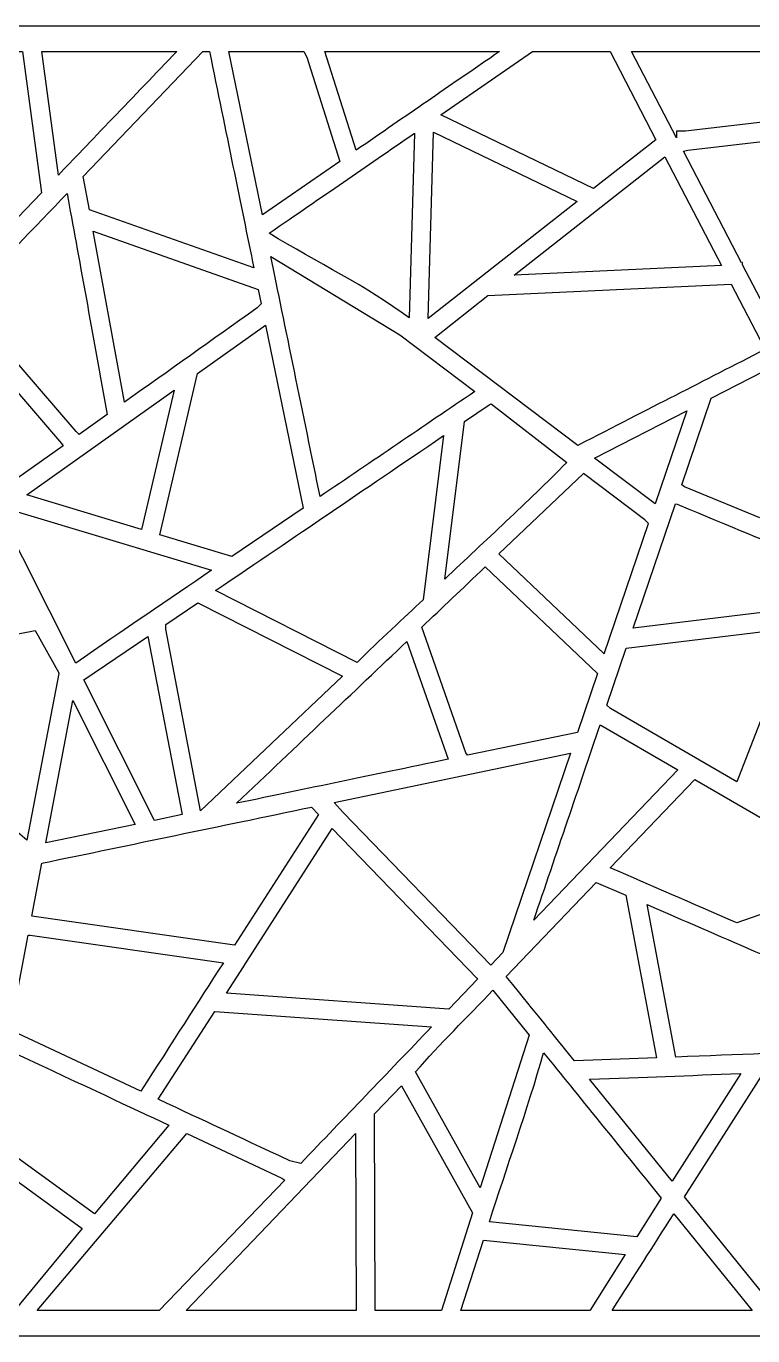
# Model space of a CAD drawing. Header units: centimetres. Extents: x -9.6 to 8.7, y -5.9 to 12.7.
# Drawn here: x -1.49 to 3.49, y 3.77 to 12.73 of the extents above; entities that cross this region are included whole.
import ezdxf

# ---------------------------------------------------------------- set-up
doc = ezdxf.new("R2010")
doc.units = ezdxf.units.CM
doc.header["$MEASUREMENT"] = 0
doc.layers.add('layer 1', color=7, linetype='Continuous')

msp = doc.modelspace()

# ---------------------------------------------------------------- linework, layer by layer
at = {"layer": 'layer 1', "color": 17}
for points, knots in [([(-9.64573, 3.76712), (-9.64573, 3.76712), (-9.64573, 12.73459), (-9.64573, 12.73459), (-9.64573, 12.73459), (-3.60843, 12.73459), (2.40099, 12.73459), (8.70075, 12.73459), (8.70075, 12.73459), (8.70075, 9.67505), (8.70075, 6.87624), (8.70075, 3.76712), (8.70075, 3.76712), (2.65615, 3.76712), (-3.45076, 3.76712), (-9.64573, 3.76712)], [0, 0, 0, 0, 0.2, 0.2, 0.2, 0.2, 0.4, 0.4, 0.4, 0.4, 0.6, 0.6, 0.6, 0.6, 1, 1, 1, 1]), ([(-2.49974, 12.56131), (-2.06961, 12.04846), (-1.94851, 11.90407), (-1.54654, 11.4248), (-1.54654, 11.4248), (-1.54654, 11.4248), (-1.38392, 11.59456), (-1.38392, 11.59456), (-1.38392, 11.59456), (-1.38392, 11.59456), (-1.51366, 12.56131), (-1.51366, 12.56131), (-1.51366, 12.56131), (-1.51366, 12.56131), (-2.49974, 12.56131), (-2.49974, 12.56131)], [0, 0, 0, 0, 0.2, 0.2, 0.2, 0.2, 0.4, 0.4, 0.4, 0.4, 0.6, 0.6, 0.6, 0.6, 1, 1, 1, 1]), ([(-1.38149, 12.56131), (-1.38149, 12.56131), (-1.26831, 11.71526), (-1.26831, 11.71526), (-1.26831, 11.71526), (-1.07637, 11.91564), (-0.74235, 12.26434), (-0.45789, 12.56131), (-0.45789, 12.56131), (-0.45789, 12.56131), (-1.38149, 12.56131), (-1.38149, 12.56131)], [0, 0, 0, 0, 0.25, 0.25, 0.25, 0.25, 0.5, 0.5, 0.5, 0.5, 1, 1, 1, 1]), ([(-0.27893, 12.56131), (-0.27893, 12.56131), (-1.0978, 11.70539), (-1.0978, 11.70539), (-1.0978, 11.70539), (-1.0978, 11.70539), (-1.05628, 11.47719), (-1.05628, 11.47719), (-1.05628, 11.47719), (-1.05628, 11.47719), (0.06951, 11.07985), (0.06951, 11.07985), (0.06951, 11.07985), (-0.01971, 11.51503), (-0.12038, 12.0061), (-0.23421, 12.56131), (-0.23421, 12.56131), (-0.23421, 12.56131), (-0.27893, 12.56131), (-0.27893, 12.56131)], [0, 0, 0, 0, 0.1666667, 0.1666667, 0.1666667, 0.1666667, 0.3333333, 0.3333333, 0.3333333, 0.3333333, 0.5, 0.5, 0.5, 0.5, 0.6666667, 0.6666667, 0.6666667, 0.6666667, 1, 1, 1, 1]), ([(-0.10154, 12.56131), (-0.10154, 12.56131), (0.12785, 11.44241), (0.12785, 11.44241), (0.12785, 11.44241), (0.12785, 11.44241), (0.65787, 11.80753), (0.65787, 11.80753), (0.65787, 11.80753), (0.65787, 11.80753), (0.43206, 12.52257), (0.43206, 12.52257), (0.43206, 12.52257), (0.43206, 12.52257), (0.41269, 12.56131), (0.41269, 12.56131), (0.41269, 12.56131), (0.41269, 12.56131), (-0.10154, 12.56131), (-0.10154, 12.56131)], [0, 0, 0, 0, 0.1666667, 0.1666667, 0.1666667, 0.1666667, 0.3333333, 0.3333333, 0.3333333, 0.3333333, 0.5, 0.5, 0.5, 0.5, 0.6666667, 0.6666667, 0.6666667, 0.6666667, 1, 1, 1, 1]), ([(0.55612, 12.56131), (0.55612, 12.56131), (0.7698, 11.88464), (0.7698, 11.88464), (0.7698, 11.88464), (1.12648, 12.13035), (1.38278, 12.30691), (1.75206, 12.56131), (1.75206, 12.56131), (1.75206, 12.56131), (0.55612, 12.56131), (0.55612, 12.56131)], [0, 0, 0, 0, 0.25, 0.25, 0.25, 0.25, 0.5, 0.5, 0.5, 0.5, 1, 1, 1, 1]), ([(1.97615, 12.56131), (1.97615, 12.56131), (1.35083, 12.12708), (1.35083, 12.12708), (1.35083, 12.12708), (1.35083, 12.12708), (2.39595, 11.62254), (2.39595, 11.62254), (2.39595, 11.62254), (2.39595, 11.62254), (2.82267, 11.95747), (2.82267, 11.95747), (2.82267, 11.95747), (2.82267, 11.95747), (2.5096, 12.56131), (2.5096, 12.56131), (2.5096, 12.56131), (2.5096, 12.56131), (1.97615, 12.56131), (1.97615, 12.56131)], [0, 0, 0, 0, 0.1666667, 0.1666667, 0.1666667, 0.1666667, 0.3333333, 0.3333333, 0.3333333, 0.3333333, 0.5, 0.5, 0.5, 0.5, 0.6666667, 0.6666667, 0.6666667, 0.6666667, 1, 1, 1, 1]), ([(2.65411, 12.56131), (2.65411, 12.56131), (2.96296, 11.96946), (2.96296, 11.96946), (2.96296, 11.96946), (2.96296, 11.96946), (2.96296, 12.01579), (2.96296, 12.01579), (2.96296, 12.01579), (2.96296, 12.01579), (3.02418, 12.01579), (3.02418, 12.01579), (3.02418, 12.01579), (3.02418, 12.01579), (4.64461, 12.20421), (4.64461, 12.20421), (4.64461, 12.20421), (4.64461, 12.20421), (4.41074, 12.54603), (4.41074, 12.54603), (4.41074, 12.54603), (4.41074, 12.54603), (4.39546, 12.56131), (4.39546, 12.56131), (4.39546, 12.56131), (4.39546, 12.56131), (2.65411, 12.56131), (2.65411, 12.56131)], [0, 0, 0, 0, 0.125, 0.125, 0.125, 0.125, 0.25, 0.25, 0.25, 0.25, 0.375, 0.375, 0.375, 0.375, 0.5, 0.5, 0.5, 0.5, 0.625, 0.625, 0.625, 0.625, 0.75, 0.75, 0.75, 0.75, 1, 1, 1, 1]), ([(1.13197, 10.73673), (1.13197, 10.73673), (1.16853, 12.0015), (1.16853, 12.0015), (1.16853, 12.0015), (0.82587, 11.76545), (0.54893, 11.57467), (0.17417, 11.3165), (0.17417, 11.3165), (0.50656, 11.11476), (0.84418, 10.95417), (1.13197, 10.73673)], [0, 0, 0, 0, 0.25, 0.25, 0.25, 0.25, 0.5, 0.5, 0.5, 0.5, 1, 1, 1, 1]), ([(1.26186, 10.73243), (1.26186, 10.73243), (2.2821, 11.53319), (2.2821, 11.53319), (2.2821, 11.53319), (2.2821, 11.53319), (1.29873, 12.00792), (1.29873, 12.00792), (1.29873, 12.00792), (1.29873, 12.00792), (1.26186, 10.73243), (1.26186, 10.73243)], [0, 0, 0, 0, 0.25, 0.25, 0.25, 0.25, 0.5, 0.5, 0.5, 0.5, 1, 1, 1, 1]), ([(3.68701, 10.58178), (3.68701, 10.58178), (3.99792, 10.74122), (3.99792, 10.74122), (3.99792, 10.74122), (3.99792, 10.74122), (3.99792, 10.7933), (3.99792, 10.7933), (3.99792, 10.7933), (3.99792, 10.7933), (3.88262, 11.98477), (3.88262, 11.98477), (3.88262, 11.98477), (3.88262, 11.98477), (3.03963, 11.88675), (3.03963, 11.88675), (3.03963, 11.88675), (3.03963, 11.88675), (3.00991, 11.87932), (3.00991, 11.87932), (3.00991, 11.87932), (3.00991, 11.87932), (3.4079, 11.11517), (3.4079, 11.11517), (3.4079, 11.11517), (3.4079, 11.11517), (3.4154, 11.11705), (3.4154, 11.11705), (3.4154, 11.11705), (3.4154, 11.11705), (3.4154, 11.10077), (3.4154, 11.10077), (3.4154, 11.10077), (3.4154, 11.10077), (3.68105, 10.59073), (3.68105, 10.59073), (3.68105, 10.59073), (3.68105, 10.59073), (3.68701, 10.58178), (3.68701, 10.58178)], [0, 0, 0, 0, 0.0909091, 0.0909091, 0.0909091, 0.0909091, 0.1818182, 0.1818182, 0.1818182, 0.1818182, 0.2727273, 0.2727273, 0.2727273, 0.2727273, 0.3636364, 0.3636364, 0.3636364, 0.3636364, 0.4545455, 0.4545455, 0.4545455, 0.4545455, 0.5454545, 0.5454545, 0.5454545, 0.5454545, 0.6363636, 0.6363636, 0.6363636, 0.6363636, 0.7272727, 0.7272727, 0.7272727, 0.7272727, 0.8181818, 0.8181818, 0.8181818, 0.8181818, 1, 1, 1, 1]), ([(3.27174, 11.09525), (3.27174, 11.09525), (2.88375, 11.84019), (2.88375, 11.84019), (2.88375, 11.84019), (2.88375, 11.84019), (1.85141, 11.02993), (1.85141, 11.02993), (1.85141, 11.02993), (1.85141, 11.02993), (3.27174, 11.09525), (3.27174, 11.09525)], [0, 0, 0, 0, 0.25, 0.25, 0.25, 0.25, 0.5, 0.5, 0.5, 0.5, 1, 1, 1, 1]), ([(-1.20881, 11.5895), (-1.42353, 11.36534), (-1.68454, 11.09286), (-1.9148, 10.85247), (-1.9148, 10.85247), (-1.9148, 10.85247), (-1.14711, 9.96027), (-1.14711, 9.96027), (-1.14711, 9.96027), (-1.14711, 9.96027), (-1.12611, 9.93926), (-1.12611, 9.93926), (-1.12611, 9.93926), (-1.12611, 9.93926), (-0.93348, 10.07624), (-0.93348, 10.07624), (-0.93348, 10.07624), (-1.03049, 10.60942), (-1.1332, 11.17394), (-1.20881, 11.5895)], [0, 0, 0, 0, 0.1666667, 0.1666667, 0.1666667, 0.1666667, 0.3333333, 0.3333333, 0.3333333, 0.3333333, 0.5, 0.5, 0.5, 0.5, 0.6666667, 0.6666667, 0.6666667, 0.6666667, 1, 1, 1, 1]), ([(0.12003, 10.83346), (0.12003, 10.83346), (0.09997, 10.93128), (0.09997, 10.93128), (0.09997, 10.93128), (0.09997, 10.93128), (-1.02948, 11.32991), (-1.02948, 11.32991), (-1.02948, 11.32991), (-1.02948, 11.32991), (-0.81652, 10.15941), (-0.81652, 10.15941), (-0.81652, 10.15941), (-0.50408, 10.38159), (-0.2272, 10.57849), (0.09213, 10.80556), (0.09213, 10.80556), (0.09213, 10.80556), (0.12003, 10.83346), (0.12003, 10.83346)], [0, 0, 0, 0, 0.1666667, 0.1666667, 0.1666667, 0.1666667, 0.3333333, 0.3333333, 0.3333333, 0.3333333, 0.5, 0.5, 0.5, 0.5, 0.6666667, 0.6666667, 0.6666667, 0.6666667, 1, 1, 1, 1]), ([(1.58259, 10.23337), (1.58259, 10.23337), (1.06926, 10.62122), (1.06926, 10.62122), (1.06926, 10.62122), (1.06926, 10.62122), (0.18635, 11.15708), (0.18635, 11.15708), (0.18635, 11.15708), (0.27909, 10.70474), (0.41017, 10.06535), (0.52327, 9.51366), (0.52327, 9.51366), (0.87898, 9.75533), (1.23118, 9.99462), (1.58259, 10.23337)], [0, 0, 0, 0, 0.2, 0.2, 0.2, 0.2, 0.4, 0.4, 0.4, 0.4, 0.6, 0.6, 0.6, 0.6, 1, 1, 1, 1]), ([(2.28717, 9.86391), (2.79305, 10.12334), (3.13756, 10.30001), (3.56735, 10.52041), (3.56735, 10.52041), (3.56735, 10.52041), (3.56386, 10.53439), (3.56386, 10.53439), (3.56386, 10.53439), (3.56386, 10.53439), (3.33792, 10.96819), (3.33792, 10.96819), (3.33792, 10.96819), (3.33792, 10.96819), (1.67152, 10.89139), (1.67152, 10.89139), (1.67152, 10.89139), (1.67152, 10.89139), (1.30819, 10.60358), (1.30819, 10.60358), (1.30819, 10.60358), (1.30819, 10.60358), (2.28717, 9.86391), (2.28717, 9.86391)], [0, 0, 0, 0, 0.1428571, 0.1428571, 0.1428571, 0.1428571, 0.2857143, 0.2857143, 0.2857143, 0.2857143, 0.4285714, 0.4285714, 0.4285714, 0.4285714, 0.5714286, 0.5714286, 0.5714286, 0.5714286, 0.7142857, 0.7142857, 0.7142857, 0.7142857, 1, 1, 1, 1]), ([(4.45189, 10.82797), (4.45189, 10.82797), (3.20082, 10.18639), (3.20082, 10.18639), (3.20082, 10.18639), (3.20082, 10.18639), (2.99919, 9.59337), (2.99919, 9.59337), (2.99919, 9.59337), (2.99919, 9.59337), (3.01886, 9.58026), (3.01886, 9.58026), (3.01886, 9.58026), (3.01886, 9.58026), (3.53259, 9.36806), (3.53259, 9.36806), (3.53259, 9.36806), (3.53259, 9.36806), (4.50804, 10.4894), (4.50804, 10.4894), (4.50804, 10.4894), (4.50804, 10.4894), (4.45189, 10.82797), (4.45189, 10.82797)], [0, 0, 0, 0, 0.1428571, 0.1428571, 0.1428571, 0.1428571, 0.2857143, 0.2857143, 0.2857143, 0.2857143, 0.4285714, 0.4285714, 0.4285714, 0.4285714, 0.5714286, 0.5714286, 0.5714286, 0.5714286, 0.7142857, 0.7142857, 0.7142857, 0.7142857, 1, 1, 1, 1]), ([(-2.00543, 10.75786), (-2.00543, 10.75786), (-2.23134, 10.52202), (-2.23134, 10.52202), (-2.23134, 10.52202), (-2.23134, 10.52202), (-1.76994, 9.60577), (-1.76994, 9.60577), (-1.76994, 9.60577), (-1.76994, 9.60577), (-1.64129, 9.57291), (-1.64129, 9.57291), (-1.64129, 9.57291), (-1.64129, 9.57291), (-1.23618, 9.86099), (-1.23618, 9.86099), (-1.23618, 9.86099), (-1.23618, 9.86099), (-1.24663, 9.87666), (-1.24663, 9.87666), (-1.24663, 9.87666), (-1.24663, 9.87666), (-2.00543, 10.75786), (-2.00543, 10.75786)], [0, 0, 0, 0, 0.1428571, 0.1428571, 0.1428571, 0.1428571, 0.2857143, 0.2857143, 0.2857143, 0.2857143, 0.4285714, 0.4285714, 0.4285714, 0.4285714, 0.5714286, 0.5714286, 0.5714286, 0.5714286, 0.7142857, 0.7142857, 0.7142857, 0.7142857, 1, 1, 1, 1]), ([(-0.08127, 9.10293), (-0.08127, 9.10293), (0.40683, 9.43455), (0.40683, 9.43455), (0.40683, 9.43455), (0.40683, 9.43455), (0.15, 10.68725), (0.15, 10.68725), (0.15, 10.68725), (0.15, 10.68725), (-0.31603, 10.35584), (-0.31603, 10.35584), (-0.31603, 10.35584), (-0.31603, 10.35584), (-0.57449, 9.25152), (-0.57449, 9.25152), (-0.57449, 9.25152), (-0.57449, 9.25152), (-0.08127, 9.10293), (-0.08127, 9.10293)], [0, 0, 0, 0, 0.1666667, 0.1666667, 0.1666667, 0.1666667, 0.3333333, 0.3333333, 0.3333333, 0.3333333, 0.5, 0.5, 0.5, 0.5, 0.6666667, 0.6666667, 0.6666667, 0.6666667, 1, 1, 1, 1]), ([(-0.47616, 10.24198), (-0.47616, 10.24198), (-1.48377, 9.52545), (-1.48377, 9.52545), (-1.48377, 9.52545), (-1.48377, 9.52545), (-0.69917, 9.28908), (-0.69917, 9.28908), (-0.69917, 9.28908), (-0.69917, 9.28908), (-0.47616, 10.24198), (-0.47616, 10.24198)], [0, 0, 0, 0, 0.25, 0.25, 0.25, 0.25, 0.5, 0.5, 0.5, 0.5, 1, 1, 1, 1]), ([(2.21133, 9.74653), (2.21133, 9.74653), (1.69384, 10.14932), (1.69384, 10.14932), (1.69384, 10.14932), (1.69384, 10.14932), (1.67979, 10.14229), (1.67979, 10.14229), (1.67979, 10.14229), (1.67979, 10.14229), (1.51182, 10.0273), (1.51182, 10.0273), (1.51182, 10.0273), (1.51182, 10.0273), (1.37694, 8.94826), (1.37694, 8.94826), (1.37694, 8.94826), (1.6556, 9.21321), (1.94051, 9.47381), (2.21133, 9.74653)], [0, 0, 0, 0, 0.1666667, 0.1666667, 0.1666667, 0.1666667, 0.3333333, 0.3333333, 0.3333333, 0.3333333, 0.5, 0.5, 0.5, 0.5, 0.6666667, 0.6666667, 0.6666667, 0.6666667, 1, 1, 1, 1]), ([(3.03456, 10.10113), (3.03456, 10.10113), (2.40232, 9.77691), (2.40232, 9.77691), (2.40232, 9.77691), (2.40232, 9.77691), (2.81763, 9.46312), (2.81763, 9.46312), (2.81763, 9.46312), (2.81763, 9.46312), (3.03456, 10.10113), (3.03456, 10.10113)], [0, 0, 0, 0, 0.25, 0.25, 0.25, 0.25, 0.5, 0.5, 0.5, 0.5, 1, 1, 1, 1]), ([(1.36881, 9.93101), (0.77409, 9.52695), (0.39275, 9.26787), (-0.192, 8.87057), (-0.192, 8.87057), (-0.192, 8.87057), (0.77708, 8.3779), (0.77708, 8.3779), (0.77708, 8.3779), (0.92882, 8.53021), (1.1017, 8.68655), (1.2283, 8.80693), (1.2283, 8.80693), (1.2283, 8.80693), (1.36881, 9.93101), (1.36881, 9.93101)], [0, 0, 0, 0, 0.2, 0.2, 0.2, 0.2, 0.4, 0.4, 0.4, 0.4, 0.6, 0.6, 0.6, 0.6, 1, 1, 1, 1]), ([(2.46861, 8.43659), (2.46861, 8.43659), (1.74773, 9.12148), (1.74773, 9.12148), (1.74773, 9.12148), (1.74773, 9.12148), (2.32657, 9.67125), (2.32657, 9.67125), (2.32657, 9.67125), (2.32657, 9.67125), (2.74634, 9.35409), (2.74634, 9.35409), (2.74634, 9.35409), (2.74634, 9.35409), (2.77188, 9.32855), (2.77188, 9.32855), (2.77188, 9.32855), (2.77188, 9.32855), (2.46861, 8.43659), (2.46861, 8.43659)], [0, 0, 0, 0, 0.1666667, 0.1666667, 0.1666667, 0.1666667, 0.3333333, 0.3333333, 0.3333333, 0.3333333, 0.5, 0.5, 0.5, 0.5, 0.6666667, 0.6666667, 0.6666667, 0.6666667, 1, 1, 1, 1]), ([(-1.15005, 8.3738), (-0.82749, 8.59436), (-0.50194, 8.81712), (-0.21968, 9.00889), (-0.21968, 9.00889), (-0.21968, 9.00889), (-1.6934, 9.45253), (-1.6934, 9.45253), (-1.6934, 9.45253), (-1.6934, 9.45253), (-1.15005, 8.3738), (-1.15005, 8.3738)], [0, 0, 0, 0, 0.25, 0.25, 0.25, 0.25, 0.5, 0.5, 0.5, 0.5, 1, 1, 1, 1]), ([(2.95517, 9.4639), (2.95517, 9.4639), (2.66543, 8.61173), (2.66543, 8.61173), (2.66543, 8.61173), (2.66543, 8.61173), (3.81223, 8.75074), (3.81223, 8.75074), (3.81223, 8.75074), (3.81223, 8.75074), (3.84171, 8.75811), (3.84171, 8.75811), (3.84171, 8.75811), (3.84171, 8.75811), (3.95628, 9.05245), (3.95628, 9.05245), (3.95628, 9.05245), (3.512, 9.23596), (3.38461, 9.28858), (2.96775, 9.46076), (2.96775, 9.46076), (2.96775, 9.46076), (2.95517, 9.4639), (2.95517, 9.4639)], [0, 0, 0, 0, 0.1428571, 0.1428571, 0.1428571, 0.1428571, 0.2857143, 0.2857143, 0.2857143, 0.2857143, 0.4285714, 0.4285714, 0.4285714, 0.4285714, 0.5714286, 0.5714286, 0.5714286, 0.5714286, 0.7142857, 0.7142857, 0.7142857, 0.7142857, 1, 1, 1, 1]), ([(2.28582, 7.89898), (2.28582, 7.89898), (2.42254, 8.3011), (2.42254, 8.3011), (2.42254, 8.3011), (2.42254, 8.3011), (1.65343, 9.03181), (1.65343, 9.03181), (1.65343, 9.03181), (1.48934, 8.8758), (1.36126, 8.75401), (1.21919, 8.61893), (1.21919, 8.61893), (1.21919, 8.61893), (1.521, 7.75994), (1.521, 7.75994), (1.521, 7.75994), (1.521, 7.75994), (1.53274, 7.74232), (1.53274, 7.74232), (1.53274, 7.74232), (1.53274, 7.74232), (2.28582, 7.89898), (2.28582, 7.89898)], [0, 0, 0, 0, 0.1428571, 0.1428571, 0.1428571, 0.1428571, 0.2857143, 0.2857143, 0.2857143, 0.2857143, 0.4285714, 0.4285714, 0.4285714, 0.4285714, 0.5714286, 0.5714286, 0.5714286, 0.5714286, 0.7142857, 0.7142857, 0.7142857, 0.7142857, 1, 1, 1, 1]), ([(-0.31475, 8.78718), (-0.31475, 8.78718), (-0.53379, 8.63836), (-0.53379, 8.63836), (-0.53379, 8.63836), (-0.53379, 8.63836), (-0.53379, 8.60605), (-0.53379, 8.60605), (-0.53379, 8.60605), (-0.53379, 8.60605), (-0.29459, 7.36219), (-0.29459, 7.36219), (-0.29459, 7.36219), (-0.29459, 7.36219), (0.67716, 8.2829), (0.67716, 8.2829), (0.67716, 8.2829), (0.67716, 8.2829), (-0.31475, 8.78718), (-0.31475, 8.78718)], [0, 0, 0, 0, 0.1666667, 0.1666667, 0.1666667, 0.1666667, 0.3333333, 0.3333333, 0.3333333, 0.3333333, 0.5, 0.5, 0.5, 0.5, 0.6666667, 0.6666667, 0.6666667, 0.6666667, 1, 1, 1, 1]), ([(2.61901, 8.47519), (2.61901, 8.47519), (2.48665, 8.08592), (2.48665, 8.08592), (2.48665, 8.08592), (2.48665, 8.08592), (2.51061, 8.06196), (2.51061, 8.06196), (2.51061, 8.06196), (2.51061, 8.06196), (3.3755, 7.56032), (3.3755, 7.56032), (3.3755, 7.56032), (3.3755, 7.56032), (3.78668, 8.61673), (3.78668, 8.61673), (3.78668, 8.61673), (3.78668, 8.61673), (2.61901, 8.47519), (2.61901, 8.47519)], [0, 0, 0, 0, 0.1666667, 0.1666667, 0.1666667, 0.1666667, 0.3333333, 0.3333333, 0.3333333, 0.3333333, 0.5, 0.5, 0.5, 0.5, 0.6666667, 0.6666667, 0.6666667, 0.6666667, 1, 1, 1, 1]), ([(-1.4275, 8.59705), (-1.4275, 8.59705), (-2.86413, 8.31577), (-2.86413, 8.31577), (-2.86413, 8.31577), (-2.35629, 7.89059), (-2.02123, 7.61008), (-1.48363, 7.16), (-1.48363, 7.16), (-1.48363, 7.16), (-1.2655, 8.30259), (-1.2655, 8.30259), (-1.2655, 8.30259), (-1.2655, 8.30259), (-1.26451, 8.30775), (-1.26451, 8.30775), (-1.26451, 8.30775), (-1.26451, 8.30775), (-1.4275, 8.59705), (-1.4275, 8.59705)], [0, 0, 0, 0, 0.1666667, 0.1666667, 0.1666667, 0.1666667, 0.3333333, 0.3333333, 0.3333333, 0.3333333, 0.5, 0.5, 0.5, 0.5, 0.6666667, 0.6666667, 0.6666667, 0.6666667, 1, 1, 1, 1]), ([(-1.09397, 8.25777), (-1.09397, 8.25777), (-0.61104, 7.29636), (-0.61104, 7.29636), (-0.61104, 7.29636), (-0.61104, 7.29636), (-0.42184, 7.33572), (-0.42184, 7.33572), (-0.42184, 7.33572), (-0.42184, 7.33572), (-0.65634, 8.5551), (-0.65634, 8.5551), (-0.65634, 8.5551), (-0.65634, 8.5551), (-1.09397, 8.25777), (-1.09397, 8.25777)], [0, 0, 0, 0, 0.2, 0.2, 0.2, 0.2, 0.4, 0.4, 0.4, 0.4, 0.6, 0.6, 0.6, 0.6, 1, 1, 1, 1]), ([(-0.04877, 7.41333), (0.46802, 7.52083), (0.83711, 7.59761), (1.3992, 7.71454), (1.3992, 7.71454), (1.3992, 7.71454), (1.11593, 8.52075), (1.11593, 8.52075), (1.11593, 8.52075), (0.75251, 8.1752), (0.36946, 7.81099), (-0.04877, 7.41333)], [0, 0, 0, 0, 0.25, 0.25, 0.25, 0.25, 0.5, 0.5, 0.5, 0.5, 1, 1, 1, 1]), ([(-0.74272, 7.26897), (-0.74272, 7.26897), (-1.16864, 8.11689), (-1.16864, 8.11689), (-1.16864, 8.11689), (-1.16864, 8.11689), (-1.35482, 7.14164), (-1.35482, 7.14164), (-1.35482, 7.14164), (-1.35482, 7.14164), (-0.74272, 7.26897), (-0.74272, 7.26897)], [0, 0, 0, 0, 0.25, 0.25, 0.25, 0.25, 0.5, 0.5, 0.5, 0.5, 1, 1, 1, 1]), ([(2.44062, 7.95054), (2.29768, 7.53013), (2.14025, 7.06712), (1.98572, 6.61261), (1.98572, 6.61261), (1.98572, 6.61261), (2.97316, 7.64345), (2.97316, 7.64345), (2.97316, 7.64345), (2.97316, 7.64345), (2.446, 7.9492), (2.446, 7.9492), (2.446, 7.9492), (2.446, 7.9492), (2.44062, 7.95054), (2.44062, 7.95054)], [0, 0, 0, 0, 0.2, 0.2, 0.2, 0.2, 0.4, 0.4, 0.4, 0.4, 0.6, 0.6, 0.6, 0.6, 1, 1, 1, 1]), ([(1.77515, 6.39104), (1.77515, 6.39104), (2.23725, 7.75613), (2.23725, 7.75613), (2.23725, 7.75613), (2.23725, 7.75613), (0.61882, 7.41912), (0.61882, 7.41912), (0.61882, 7.41912), (0.61882, 7.41912), (0.68086, 7.34932), (0.68086, 7.34932), (0.68086, 7.34932), (0.68086, 7.34932), (1.69183, 6.3058), (1.69183, 6.3058), (1.69183, 6.3058), (1.69183, 6.3058), (1.77515, 6.39104), (1.77515, 6.39104)], [0, 0, 0, 0, 0.1666667, 0.1666667, 0.1666667, 0.1666667, 0.3333333, 0.3333333, 0.3333333, 0.3333333, 0.5, 0.5, 0.5, 0.5, 0.6666667, 0.6666667, 0.6666667, 0.6666667, 1, 1, 1, 1]), ([(3.37677, 6.59484), (3.37677, 6.59484), (4.25558, 6.89964), (4.25558, 6.89964), (4.25558, 6.89964), (4.25558, 6.89964), (3.08885, 7.57634), (3.08885, 7.57634), (3.08885, 7.57634), (3.08885, 7.57634), (2.50976, 6.9718), (2.50976, 6.9718), (2.50976, 6.9718), (2.79323, 6.84856), (3.05635, 6.73415), (3.37677, 6.59484)], [0, 0, 0, 0, 0.2, 0.2, 0.2, 0.2, 0.4, 0.4, 0.4, 0.4, 0.6, 0.6, 0.6, 0.6, 1, 1, 1, 1]), ([(-1.38121, 7.00341), (-1.38121, 7.00341), (-1.45036, 6.6412), (-1.45036, 6.6412), (-1.45036, 6.6412), (-1.45036, 6.6412), (-0.06186, 6.44232), (-0.06186, 6.44232), (-0.06186, 6.44232), (-0.06186, 6.44232), (0.51202, 7.3369), (0.51202, 7.3369), (0.51202, 7.3369), (0.51202, 7.3369), (0.46342, 7.38713), (0.46342, 7.38713), (0.46342, 7.38713), (-0.1767, 7.25397), (-0.76105, 7.13241), (-1.38121, 7.00341)], [0, 0, 0, 0, 0.1666667, 0.1666667, 0.1666667, 0.1666667, 0.3333333, 0.3333333, 0.3333333, 0.3333333, 0.5, 0.5, 0.5, 0.5, 0.6666667, 0.6666667, 0.6666667, 0.6666667, 1, 1, 1, 1]), ([(1.40342, 6.00471), (1.40342, 6.00471), (1.60035, 6.2103), (1.60035, 6.2103), (1.60035, 6.2103), (1.60035, 6.2103), (1.59606, 6.21673), (1.59606, 6.21673), (1.59606, 6.21673), (1.59606, 6.21673), (0.60488, 7.24095), (0.60488, 7.24095), (0.60488, 7.24095), (0.60488, 7.24095), (0.00018, 6.29835), (0.00018, 6.29835), (0.00018, 6.29835), (0.00018, 6.29835), (0.00018, 6.29387), (0.00018, 6.29387), (0.00018, 6.29387), (0.00018, 6.29387), (-0.00229, 6.29449), (-0.00229, 6.29449), (-0.00229, 6.29449), (-0.00229, 6.29449), (-0.11845, 6.11342), (-0.11845, 6.11342), (-0.11845, 6.11342), (-0.11845, 6.11342), (1.40342, 6.00471), (1.40342, 6.00471)], [0, 0, 0, 0, 0.1111111, 0.1111111, 0.1111111, 0.1111111, 0.2222222, 0.2222222, 0.2222222, 0.2222222, 0.3333333, 0.3333333, 0.3333333, 0.3333333, 0.4444444, 0.4444444, 0.4444444, 0.4444444, 0.5555556, 0.5555556, 0.5555556, 0.5555556, 0.6666667, 0.6666667, 0.6666667, 0.6666667, 0.7777778, 0.7777778, 0.7777778, 0.7777778, 1, 1, 1, 1]), ([(2.41392, 6.87175), (2.41392, 6.87175), (1.79729, 6.22801), (1.79729, 6.22801), (1.79729, 6.22801), (2.0539, 5.91093), (2.02682, 5.9444), (2.26534, 5.64968), (2.26534, 5.64968), (2.26534, 5.64968), (2.82609, 5.67115), (2.82609, 5.67115), (2.82609, 5.67115), (2.82609, 5.67115), (2.61714, 6.7834), (2.61714, 6.7834), (2.61714, 6.7834), (2.61714, 6.7834), (2.41392, 6.87175), (2.41392, 6.87175)], [0, 0, 0, 0, 0.1666667, 0.1666667, 0.1666667, 0.1666667, 0.3333333, 0.3333333, 0.3333333, 0.3333333, 0.5, 0.5, 0.5, 0.5, 0.6666667, 0.6666667, 0.6666667, 0.6666667, 1, 1, 1, 1]), ([(2.76114, 6.72079), (2.76114, 6.72079), (2.95739, 5.67618), (2.95739, 5.67618), (2.95739, 5.67618), (3.39867, 5.69307), (3.72231, 5.70546), (4.17756, 5.72289), (4.17756, 5.72289), (4.17756, 5.72289), (4.24532, 6.07623), (4.24532, 6.07623), (4.24532, 6.07623), (3.71304, 6.30721), (3.27068, 6.49925), (2.76114, 6.72079)], [0, 0, 0, 0, 0.2, 0.2, 0.2, 0.2, 0.4, 0.4, 0.4, 0.4, 0.6, 0.6, 0.6, 0.6, 1, 1, 1, 1]), ([(-1.47519, 6.51115), (-1.47519, 6.51115), (-1.59733, 5.87137), (-1.59733, 5.87137), (-1.59733, 5.87137), (-1.59733, 5.87137), (-1.54545, 5.83679), (-1.54545, 5.83679), (-1.54545, 5.83679), (-1.54545, 5.83679), (-0.70322, 5.44255), (-0.70322, 5.44255), (-0.70322, 5.44255), (-0.4837, 5.78475), (-0.31853, 6.04222), (-0.13901, 6.32206), (-0.13901, 6.32206), (-0.13901, 6.32206), (-1.46263, 6.51115), (-1.46263, 6.51115), (-1.46263, 6.51115), (-1.46263, 6.51115), (-1.47519, 6.51115), (-1.47519, 6.51115)], [0, 0, 0, 0, 0.1428571, 0.1428571, 0.1428571, 0.1428571, 0.2857143, 0.2857143, 0.2857143, 0.2857143, 0.4285714, 0.4285714, 0.4285714, 0.4285714, 0.5714286, 0.5714286, 0.5714286, 0.5714286, 0.7142857, 0.7142857, 0.7142857, 0.7142857, 1, 1, 1, 1]), ([(1.70666, 6.1334), (1.5294, 5.94835), (1.34436, 5.76675), (1.17623, 5.57356), (1.17623, 5.57356), (1.17623, 5.57356), (1.62004, 4.7794), (1.62004, 4.7794), (1.62004, 4.7794), (1.62004, 4.7794), (1.95527, 5.82622), (1.95527, 5.82622), (1.95527, 5.82622), (1.95527, 5.82622), (1.70666, 6.1334), (1.70666, 6.1334)], [0, 0, 0, 0, 0.2, 0.2, 0.2, 0.2, 0.4, 0.4, 0.4, 0.4, 0.6, 0.6, 0.6, 0.6, 1, 1, 1, 1]), ([(0.39029, 4.94705), (0.69481, 5.26495), (0.97687, 5.55941), (1.2866, 5.88276), (1.2866, 5.88276), (1.2866, 5.88276), (-0.19838, 5.98883), (-0.19838, 5.98883), (-0.19838, 5.98883), (-0.19838, 5.98883), (-0.58447, 5.38697), (-0.58447, 5.38697), (-0.58447, 5.38697), (-0.25195, 5.23132), (-0.0751, 5.14854), (0.31531, 4.9658), (0.31531, 4.9658), (0.31531, 4.9658), (0.39029, 4.94705), (0.39029, 4.94705)], [0, 0, 0, 0, 0.1666667, 0.1666667, 0.1666667, 0.1666667, 0.3333333, 0.3333333, 0.3333333, 0.3333333, 0.5, 0.5, 0.5, 0.5, 0.6666667, 0.6666667, 0.6666667, 0.6666667, 1, 1, 1, 1]), ([(-1.62378, 5.73281), (-1.62378, 5.73281), (-1.74006, 5.12375), (-1.74006, 5.12375), (-1.74006, 5.12375), (-1.74006, 5.12375), (-1.02214, 4.60164), (-1.02214, 4.60164), (-1.02214, 4.60164), (-1.02214, 4.60164), (-0.51203, 5.20956), (-0.51203, 5.20956), (-0.51203, 5.20956), (-0.79993, 5.34432), (-1.02277, 5.44863), (-1.60941, 5.72323), (-1.60941, 5.72323), (-1.60941, 5.72323), (-1.62378, 5.73281), (-1.62378, 5.73281)], [0, 0, 0, 0, 0.1666667, 0.1666667, 0.1666667, 0.1666667, 0.3333333, 0.3333333, 0.3333333, 0.3333333, 0.5, 0.5, 0.5, 0.5, 0.6666667, 0.6666667, 0.6666667, 0.6666667, 1, 1, 1, 1]), ([(2.85892, 4.70965), (2.56258, 5.07581), (2.29023, 5.41234), (2.05304, 5.70541), (2.05304, 5.70541), (1.9422, 5.31526), (1.79714, 4.90628), (1.68245, 4.54815), (1.68245, 4.54815), (1.68245, 4.54815), (2.69065, 4.4455), (2.69065, 4.4455), (2.69065, 4.4455), (2.69065, 4.4455), (2.85892, 4.70965), (2.85892, 4.70965)], [0, 0, 0, 0, 0.2, 0.2, 0.2, 0.2, 0.4, 0.4, 0.4, 0.4, 0.6, 0.6, 0.6, 0.6, 1, 1, 1, 1]), ([(2.36743, 5.52353), (2.36743, 5.52353), (2.93256, 4.82525), (2.93256, 4.82525), (2.93256, 4.82525), (2.93256, 4.82525), (3.40261, 5.56317), (3.40261, 5.56317), (3.40261, 5.56317), (3.03635, 5.54914), (2.74352, 5.53793), (2.36743, 5.52353)], [0, 0, 0, 0, 0.25, 0.25, 0.25, 0.25, 0.5, 0.5, 0.5, 0.5, 1, 1, 1, 1]), ([(3.83435, 3.94041), (3.83435, 3.94041), (3.8402, 3.96381), (3.8402, 3.96381), (3.8402, 3.96381), (3.95705, 4.57311), (4.033, 4.9691), (4.15243, 5.59187), (4.15243, 5.59187), (4.15243, 5.59187), (3.56055, 5.56921), (3.56055, 5.56921), (3.56055, 5.56921), (3.56055, 5.56921), (3.01878, 4.71871), (3.01878, 4.71871), (3.01878, 4.71871), (3.01878, 4.71871), (3.59342, 4.00867), (3.59342, 4.00867), (3.59342, 4.00867), (3.59342, 4.00867), (3.66168, 3.94041), (3.66168, 3.94041), (3.66168, 3.94041), (3.66168, 3.94041), (3.83435, 3.94041), (3.83435, 3.94041)], [0, 0, 0, 0, 0.125, 0.125, 0.125, 0.125, 0.25, 0.25, 0.25, 0.25, 0.375, 0.375, 0.375, 0.375, 0.5, 0.5, 0.5, 0.5, 0.625, 0.625, 0.625, 0.625, 0.75, 0.75, 0.75, 0.75, 1, 1, 1, 1]), ([(1.35364, 3.94041), (1.35364, 3.94041), (1.5658, 4.61003), (1.5658, 4.61003), (1.5658, 4.61003), (1.5658, 4.61003), (1.08011, 5.47931), (1.08011, 5.47931), (1.08011, 5.47931), (1.08011, 5.47931), (0.90158, 5.29293), (0.90158, 5.29293), (0.90158, 5.29293), (0.90158, 5.29293), (0.89566, 5.28728), (0.89566, 5.28728), (0.89566, 5.28728), (0.89566, 5.28728), (0.9007, 3.94041), (0.9007, 3.94041), (0.9007, 3.94041), (0.9007, 3.94041), (1.35364, 3.94041), (1.35364, 3.94041)], [0, 0, 0, 0, 0.1428571, 0.1428571, 0.1428571, 0.1428571, 0.2857143, 0.2857143, 0.2857143, 0.2857143, 0.4285714, 0.4285714, 0.4285714, 0.4285714, 0.5714286, 0.5714286, 0.5714286, 0.5714286, 0.7142857, 0.7142857, 0.7142857, 0.7142857, 1, 1, 1, 1]), ([(-1.41404, 3.94041), (-1.41404, 3.94041), (-0.57759, 3.94041), (-0.57759, 3.94041), (-0.57759, 3.94041), (-0.57759, 3.94041), (0.28189, 4.83389), (0.28189, 4.83389), (0.28189, 4.83389), (0.28189, 4.83389), (0.26147, 4.8475), (0.26147, 4.8475), (0.26147, 4.8475), (0.26147, 4.8475), (-0.39021, 5.15254), (-0.39021, 5.15254), (-0.39021, 5.15254), (-0.39021, 5.15254), (-1.41404, 3.94041), (-1.41404, 3.94041)], [0, 0, 0, 0, 0.1666667, 0.1666667, 0.1666667, 0.1666667, 0.3333333, 0.3333333, 0.3333333, 0.3333333, 0.5, 0.5, 0.5, 0.5, 0.6666667, 0.6666667, 0.6666667, 0.6666667, 1, 1, 1, 1]), ([(0.77074, 3.94041), (0.77074, 3.94041), (0.76615, 5.15154), (0.76615, 5.15154), (0.76615, 5.15154), (0.76615, 5.15154), (-0.394, 3.94041), (-0.394, 3.94041), (-0.394, 3.94041), (-0.394, 3.94041), (0.77074, 3.94041), (0.77074, 3.94041)], [0, 0, 0, 0, 0.25, 0.25, 0.25, 0.25, 0.5, 0.5, 0.5, 0.5, 1, 1, 1, 1]), ([(-1.56839, 3.94041), (-1.56839, 3.94041), (-1.10589, 4.50184), (-1.10589, 4.50184), (-1.10589, 4.50184), (-1.10589, 4.50184), (-1.767, 4.98265), (-1.767, 4.98265), (-1.767, 4.98265), (-1.767, 4.98265), (-1.9624, 3.94041), (-1.9624, 3.94041), (-1.9624, 3.94041), (-1.9624, 3.94041), (-1.56839, 3.94041), (-1.56839, 3.94041)], [0, 0, 0, 0, 0.2, 0.2, 0.2, 0.2, 0.4, 0.4, 0.4, 0.4, 0.6, 0.6, 0.6, 0.6, 1, 1, 1, 1]), ([(3.48147, 3.94041), (3.48147, 3.94041), (2.94514, 4.60311), (2.94514, 4.60311), (2.94514, 4.60311), (2.78595, 4.3532), (2.68885, 4.20077), (2.523, 3.94041), (2.523, 3.94041), (2.523, 3.94041), (3.48147, 3.94041), (3.48147, 3.94041)], [0, 0, 0, 0, 0.25, 0.25, 0.25, 0.25, 0.5, 0.5, 0.5, 0.5, 1, 1, 1, 1]), ([(1.48754, 3.94041), (1.48754, 3.94041), (2.36775, 3.94041), (2.36775, 3.94041), (2.36775, 3.94041), (2.36775, 3.94041), (2.37094, 3.9436), (2.37094, 3.9436), (2.37094, 3.9436), (2.37094, 3.9436), (2.61251, 4.32282), (2.61251, 4.32282), (2.61251, 4.32282), (2.61251, 4.32282), (1.6419, 4.42151), (1.6419, 4.42151), (1.6419, 4.42151), (1.6419, 4.42151), (1.48754, 3.94041), (1.48754, 3.94041)], [0, 0, 0, 0, 0.1666667, 0.1666667, 0.1666667, 0.1666667, 0.3333333, 0.3333333, 0.3333333, 0.3333333, 0.5, 0.5, 0.5, 0.5, 0.6666667, 0.6666667, 0.6666667, 0.6666667, 1, 1, 1, 1])]:
    msp.add_open_spline(points, degree=3, knots=knots, dxfattribs=at)

doc.saveas('drawing.dxf')
